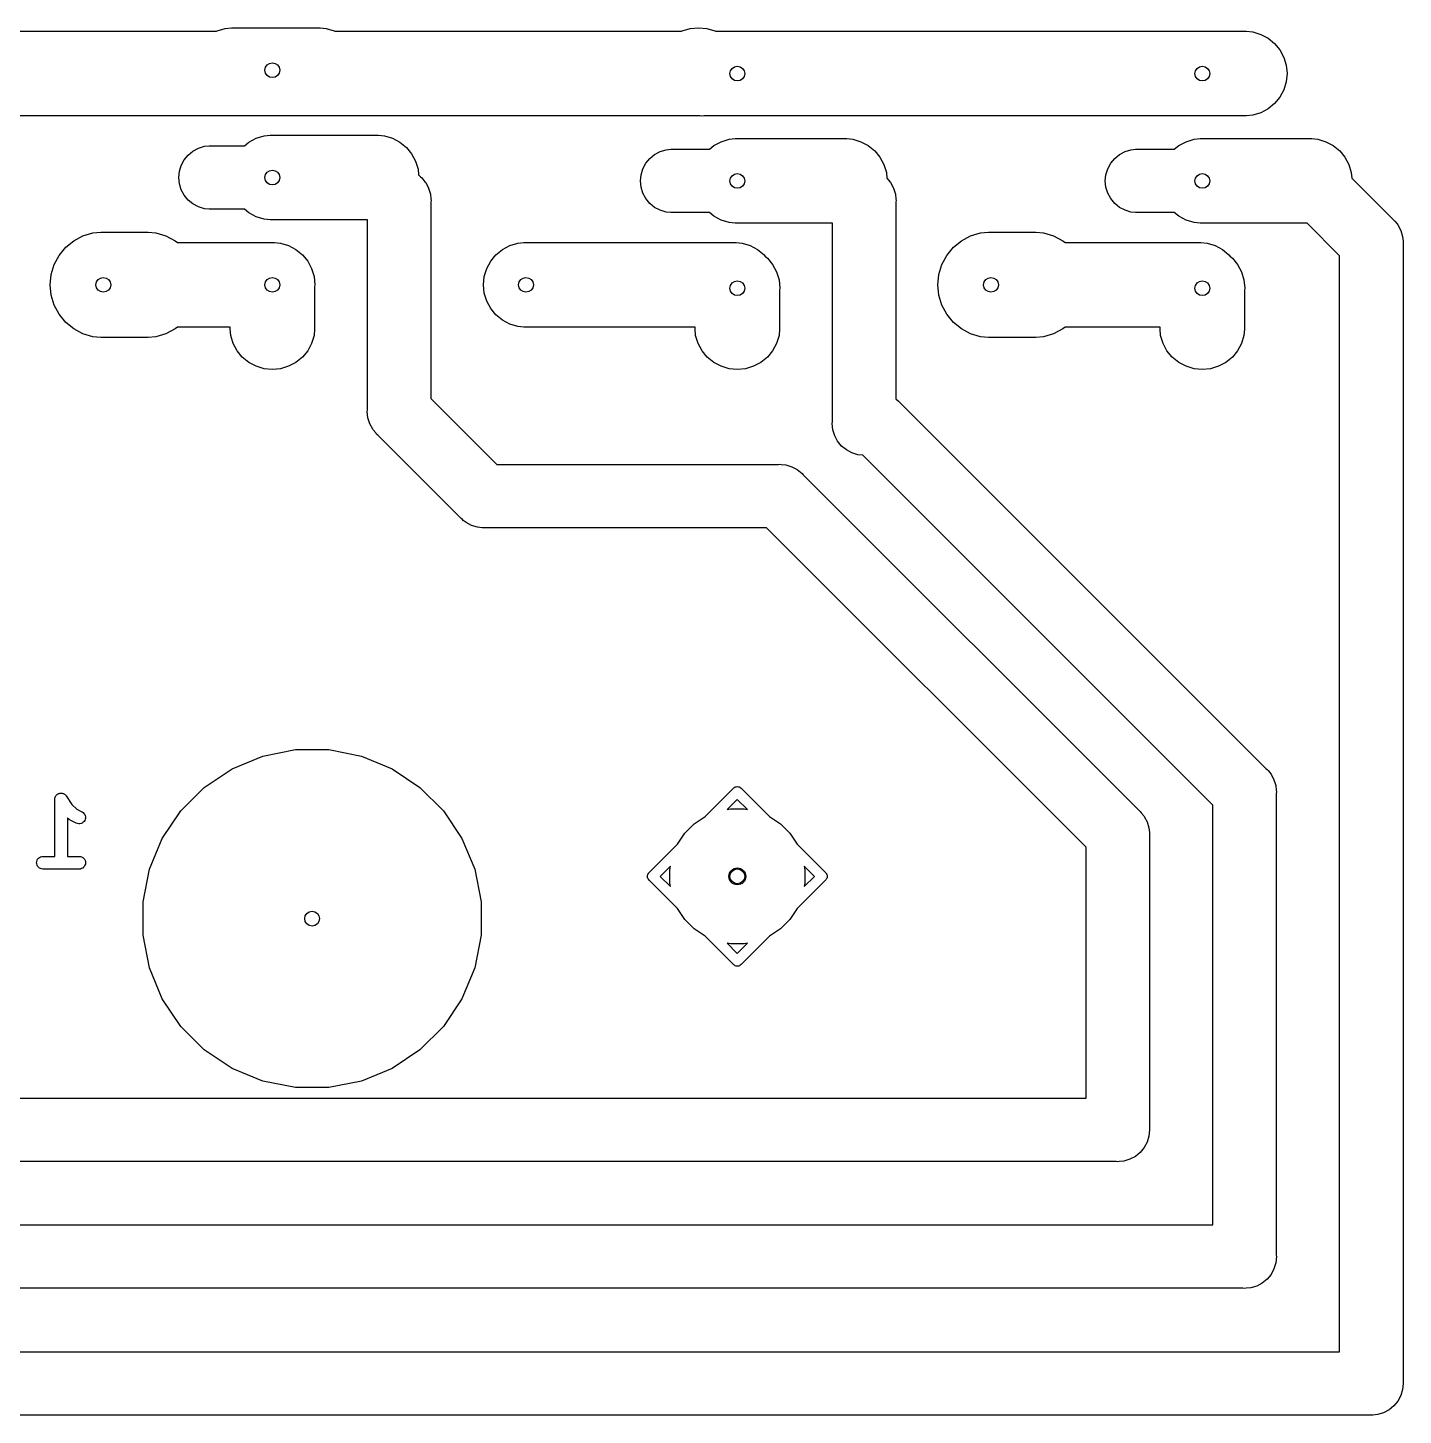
# Model space of a CAD drawing. Extents: x 86 to 209, y -117 to -36.
# Drawn here: x 175.21 to 207.75, y -116.75 to -83.92 of the extents above; entities that cross this region are included whole.
import ezdxf

# ---------------------------------------------------------------- set-up
doc = ezdxf.new("R2010")
doc.units = 0
doc.layers.add('BLACK', color=7, linetype='CONTINUOUS')

msp = doc.modelspace()

# ---------------------------------------------------------------- linework, layer by layer
at = {"layer": 'BLACK', "linetype": 'CONTINUOUS'}
for p, q in [((172.48, -84), (179.68, -84)), ((179.68, -84), (179.695, -83.9917)), ((179.695, -83.9917), (179.884, -83.9345)), ((179.884, -83.9345), (180.031, -83.92)), ((180.031, -83.92), (182.129, -83.92)), ((182.129, -83.92), (182.276, -83.9345)), ((182.276, -83.9345), (182.465, -83.9917)), ((182.465, -83.9917), (182.48, -84)), ((182.48, -84), (190.68, -84)), ((190.68, -84), (190.695, -83.9917)), ((190.695, -83.9917), (190.884, -83.9345)), ((190.884, -83.9345), (191.08, -83.9152)), ((191.08, -83.9152), (191.276, -83.9345)), ((191.276, -83.9345), (191.465, -83.9917)), ((191.465, -83.9917), (191.48, -84)), ((191.48, -84), (204.049, -84)), ((204.049, -84), (204.196, -84.0145)), ((204.196, -84.0145), (204.385, -84.0717)), ((204.385, -84.0717), (204.558, -84.1645)), ((204.558, -84.1645), (204.711, -84.2895)), ((204.711, -84.2895), (204.835, -84.4417)), ((204.835, -84.4417), (204.928, -84.6155)), ((204.928, -84.6155), (204.986, -84.804)), ((204.986, -84.804), (205.005, -85)), ((205.005, -85), (204.986, -85.196)), ((204.986, -85.196), (204.928, -85.3845)), ((204.835, -85.5583), (204.711, -85.7105)), ((204.928, -85.3845), (204.835, -85.5583)), ((191.111, -86), (150.049, -86)), ((191.16, -86.0048), (191.111, -86)), ((191.209, -86), (191.16, -86.0048)), ((204.049, -86), (191.209, -86)), ((204.196, -85.9855), (204.049, -86)), ((204.385, -85.9283), (204.196, -85.9855)), ((204.558, -85.8355), (204.385, -85.9283)), ((204.711, -85.7105), (204.558, -85.8355)), ((180.338, -86.71), (180.442, -86.6245)), ((180.442, -86.6245), (180.615, -86.5317)), ((180.615, -86.5317), (180.804, -86.4745)), ((180.804, -86.4745), (180.951, -86.46)), ((180.951, -86.46), (183.509, -86.46)), ((183.509, -86.46), (183.656, -86.4745)), ((183.656, -86.4745), (183.845, -86.5317)), ((183.845, -86.5317), (184.018, -86.6245)), ((184.018, -86.6245), (184.171, -86.7495)), ((191.442, -86.7045), (191.615, -86.6117)), ((191.615, -86.6117), (191.804, -86.5545)), ((191.804, -86.5545), (191.951, -86.54)), ((191.951, -86.54), (194.589, -86.54)), ((194.589, -86.54), (194.736, -86.5545)), ((194.736, -86.5545), (194.925, -86.6117)), ((194.925, -86.6117), (195.098, -86.7045)), ((202.442, -86.7045), (202.615, -86.6117)), ((202.615, -86.6117), (202.804, -86.5545)), ((202.804, -86.5545), (202.951, -86.54)), ((202.951, -86.54), (205.589, -86.54)), ((205.589, -86.54), (205.736, -86.5545)), ((205.736, -86.5545), (205.925, -86.6117)), ((205.925, -86.6117), (206.098, -86.7045)), ((178.913, -87.0413), (179.007, -86.9271)), ((179.007, -86.9271), (179.121, -86.8334)), ((179.121, -86.8334), (179.252, -86.7637)), ((179.252, -86.7637), (179.393, -86.7209)), ((179.393, -86.7209), (179.503, -86.71)), ((179.503, -86.71), (180.338, -86.71)), ((184.171, -86.7495), (184.295, -86.9017)), ((184.295, -86.9017), (184.388, -87.0755)), ((189.833, -87.1213), (189.927, -87.0071)), ((189.927, -87.0071), (190.041, -86.9134)), ((190.041, -86.9134), (190.172, -86.8437)), ((190.172, -86.8437), (190.313, -86.8009)), ((190.313, -86.8009), (190.423, -86.79)), ((190.423, -86.79), (191.338, -86.79)), ((191.338, -86.79), (191.442, -86.7045)), ((195.098, -86.7045), (195.251, -86.8295)), ((195.251, -86.8295), (195.375, -86.9817)), ((195.375, -86.9817), (195.468, -87.1555)), ((200.833, -87.1213), (200.927, -87.0071)), ((200.927, -87.0071), (201.041, -86.9134)), ((201.041, -86.9134), (201.172, -86.8437)), ((201.172, -86.8437), (201.313, -86.8009)), ((201.313, -86.8009), (201.423, -86.79)), ((201.423, -86.79), (202.338, -86.79)), ((202.338, -86.79), (202.442, -86.7045)), ((206.098, -86.7045), (206.251, -86.8295)), ((206.251, -86.8295), (206.375, -86.9817)), ((206.375, -86.9817), (206.468, -87.1555)), ((178.786, -87.46), (178.801, -87.313)), ((178.801, -87.313), (178.844, -87.1716)), ((178.844, -87.1716), (178.913, -87.0413)), ((184.388, -87.0755), (184.446, -87.264)), ((184.446, -87.264), (184.459, -87.3981)), ((189.721, -87.393), (189.764, -87.2516)), ((189.764, -87.2516), (189.833, -87.1213)), ((195.468, -87.1555), (195.526, -87.344)), ((195.526, -87.344), (195.538, -87.4737)), ((200.721, -87.393), (200.764, -87.2516)), ((200.764, -87.2516), (200.833, -87.1213)), ((206.468, -87.1555), (206.526, -87.344)), ((206.526, -87.344), (206.539, -87.4781)), ((178.801, -87.607), (178.786, -87.46)), ((178.844, -87.7484), (178.801, -87.607)), ((184.459, -87.3981), (184.504, -87.4436)), ((184.504, -87.4436), (184.533, -87.4671)), ((184.533, -87.4671), (184.556, -87.4957)), ((184.556, -87.4957), (184.556, -87.4957)), ((184.556, -87.4957), (184.608, -87.5583)), ((184.608, -87.5583), (184.627, -87.5813)), ((184.627, -87.5813), (184.696, -87.7116)), ((189.706, -87.54), (189.721, -87.393)), ((189.721, -87.687), (189.706, -87.54)), ((195.538, -87.4737), (195.627, -87.5813)), ((195.627, -87.5813), (195.688, -87.6957)), ((200.706, -87.54), (200.721, -87.393)), ((200.721, -87.687), (200.706, -87.54)), ((206.539, -87.4781), (207.504, -88.4436)), ((178.913, -87.8787), (178.844, -87.7484)), ((179.007, -87.9929), (178.913, -87.8787)), ((179.121, -88.0866), (179.007, -87.9929)), ((184.696, -87.7116), (184.739, -87.853)), ((184.739, -87.853), (184.75, -87.9632)), ((184.75, -87.9632), (184.75, -87.9632)), ((184.75, -87.9632), (184.754, -88)), ((184.754, -88), (184.75, -88.0368)), ((189.764, -87.8284), (189.721, -87.687)), ((189.833, -87.9587), (189.764, -87.8284)), ((189.927, -88.0729), (189.833, -87.9587)), ((195.688, -87.6957), (195.696, -87.7116)), ((195.696, -87.7116), (195.732, -87.8284)), ((195.732, -87.8284), (195.739, -87.853)), ((195.739, -87.853), (195.75, -87.9632)), ((195.75, -87.9632), (195.75, -87.9632)), ((195.75, -87.9632), (195.754, -88)), ((195.754, -88), (195.75, -88.0368)), ((200.764, -87.8284), (200.721, -87.687)), ((200.833, -87.9587), (200.764, -87.8284)), ((200.927, -88.0729), (200.833, -87.9587)), ((179.252, -88.1563), (179.121, -88.0866)), ((179.393, -88.1991), (179.252, -88.1563)), ((179.503, -88.21), (179.393, -88.1991)), ((180.338, -88.21), (179.503, -88.21)), ((180.442, -88.2955), (180.338, -88.21)), ((180.615, -88.3883), (180.442, -88.2955)), ((184.75, -88.0368), (184.75, -92.6893)), ((190.041, -88.1666), (189.927, -88.0729)), ((190.172, -88.2363), (190.041, -88.1666)), ((190.313, -88.2791), (190.172, -88.2363)), ((190.423, -88.29), (190.313, -88.2791)), ((191.338, -88.29), (190.423, -88.29)), ((191.442, -88.3755), (191.338, -88.29)), ((195.75, -88.0368), (195.75, -92.6959)), ((201.041, -88.1666), (200.927, -88.0729)), ((201.172, -88.2363), (201.041, -88.1666)), ((201.313, -88.2791), (201.172, -88.2363)), ((201.423, -88.29), (201.313, -88.2791)), ((202.338, -88.29), (201.423, -88.29)), ((202.442, -88.3755), (202.338, -88.29)), ((180.804, -88.4455), (180.615, -88.3883)), ((180.951, -88.46), (180.804, -88.4455)), ((183.25, -88.46), (180.951, -88.46)), ((183.25, -92.9632), (183.25, -88.46)), ((191.615, -88.4683), (191.442, -88.3755)), ((191.804, -88.5255), (191.615, -88.4683)), ((191.951, -88.54), (191.804, -88.5255)), ((194.25, -88.54), (191.951, -88.54)), ((194.25, -93.2452), (194.25, -88.54)), ((202.615, -88.4683), (202.442, -88.3755)), ((202.804, -88.5255), (202.615, -88.4683)), ((202.951, -88.54), (202.804, -88.5255)), ((205.479, -88.54), (202.951, -88.54)), ((206.25, -89.3107), (205.479, -88.54)), ((207.504, -88.4436), (207.533, -88.4671)), ((207.533, -88.4671), (207.556, -88.4957)), ((207.556, -88.4957), (207.556, -88.4957)), ((207.556, -88.4957), (207.608, -88.5583)), ((207.608, -88.5583), (207.627, -88.5813)), ((207.627, -88.5813), (207.696, -88.7116)), ((176.112, -89.1118), (176.302, -88.9556)), ((176.302, -88.9556), (176.519, -88.8396)), ((176.519, -88.8396), (176.755, -88.7681)), ((176.755, -88.7681), (176.939, -88.75)), ((176.939, -88.75), (178.061, -88.75)), ((178.061, -88.75), (178.245, -88.7681)), ((178.245, -88.7681), (178.481, -88.8396)), ((178.481, -88.8396), (178.698, -88.9556)), ((178.698, -88.9556), (178.752, -89)), ((197.112, -89.1118), (197.302, -88.9556)), ((197.302, -88.9556), (197.519, -88.8396)), ((197.519, -88.8396), (197.755, -88.7681)), ((197.755, -88.7681), (197.939, -88.75)), ((197.939, -88.75), (199.061, -88.75)), ((199.061, -88.75), (199.245, -88.7681)), ((199.245, -88.7681), (199.481, -88.8396)), ((199.481, -88.8396), (199.698, -88.9556)), ((199.698, -88.9556), (199.752, -89)), ((207.696, -88.7116), (207.739, -88.853)), ((207.739, -88.853), (207.75, -88.9632)), ((207.75, -88.9632), (207.75, -88.9632)), ((207.75, -88.9632), (207.754, -89)), ((175.84, -89.5193), (175.956, -89.3022)), ((175.956, -89.3022), (176.112, -89.1118)), ((178.752, -89), (180.951, -89)), ((180.951, -89), (181, -88.9952)), ((181, -88.9952), (181.049, -89)), ((181.049, -89), (181.196, -89.0145)), ((181.196, -89.0145), (181.385, -89.0717)), ((181.385, -89.0717), (181.558, -89.1645)), ((181.558, -89.1645), (181.711, -89.2895)), ((181.711, -89.2895), (181.835, -89.4417)), ((186.165, -89.4417), (186.289, -89.2895)), ((186.289, -89.2895), (186.442, -89.1645)), ((186.442, -89.1645), (186.615, -89.0717)), ((186.615, -89.0717), (186.804, -89.0145)), ((186.804, -89.0145), (186.951, -89)), ((186.951, -89), (191.871, -89)), ((191.871, -89), (191.92, -88.9952)), ((191.92, -88.9952), (191.969, -89)), ((191.969, -89), (192.116, -89.0145)), ((192.116, -89.0145), (192.305, -89.0717)), ((192.305, -89.0717), (192.478, -89.1645)), ((192.478, -89.1645), (192.631, -89.2895)), ((192.631, -89.2895), (192.662, -89.3276)), ((196.84, -89.5193), (196.956, -89.3022)), ((196.956, -89.3022), (197.112, -89.1118)), ((199.752, -89), (202.871, -89)), ((202.871, -89), (202.92, -88.9952)), ((202.92, -88.9952), (202.969, -89)), ((202.969, -89), (203.116, -89.0145)), ((203.116, -89.0145), (203.305, -89.0717)), ((203.305, -89.0717), (203.478, -89.1645)), ((203.478, -89.1645), (203.631, -89.2895)), ((203.631, -89.2895), (203.662, -89.3276)), ((206.25, -115.25), (206.25, -89.3107)), ((207.754, -89), (207.75, -89.0368)), ((207.75, -89.0368), (207.75, -115.963)), ((175.768, -89.755), (175.84, -89.5193)), ((181.835, -89.4417), (181.928, -89.6155)), ((181.928, -89.6155), (181.986, -89.804)), ((186.014, -89.804), (186.072, -89.6155)), ((186.072, -89.6155), (186.165, -89.4417)), ((192.662, -89.3276), (192.672, -89.3382)), ((192.672, -89.3382), (192.711, -89.3695)), ((192.711, -89.3695), (192.835, -89.5217)), ((192.835, -89.5217), (192.928, -89.6955)), ((196.768, -89.755), (196.84, -89.5193)), ((203.662, -89.3276), (203.672, -89.3382)), ((203.672, -89.3382), (203.711, -89.3695)), ((203.711, -89.3695), (203.835, -89.5217)), ((203.835, -89.5217), (203.928, -89.6955)), ((175.744, -90), (175.768, -89.755)), ((181.986, -89.804), (182.005, -90)), ((185.995, -90), (186.014, -89.804)), ((192.928, -89.6955), (192.986, -89.884)), ((192.986, -89.884), (193.005, -90.08)), ((196.744, -90), (196.768, -89.755)), ((203.928, -89.6955), (203.986, -89.884)), ((203.986, -89.884), (204.005, -90.08)), ((175.768, -90.245), (175.744, -90)), ((175.84, -90.4807), (175.768, -90.245)), ((182.005, -90), (182, -90.0491)), ((182, -90.0491), (182, -91.0491)), ((186.014, -90.196), (185.995, -90)), ((186.072, -90.3845), (186.014, -90.196)), ((193.005, -90.08), (193, -90.1291)), ((193, -90.1291), (193, -91.0491)), ((196.768, -90.245), (196.744, -90)), ((196.84, -90.4807), (196.768, -90.245)), ((204.005, -90.08), (204, -90.1291)), ((204, -90.1291), (204, -91.0491)), ((175.956, -90.6978), (175.84, -90.4807)), ((186.165, -90.5583), (186.072, -90.3845)), ((186.289, -90.7105), (186.165, -90.5583)), ((196.956, -90.6978), (196.84, -90.4807)), ((176.112, -90.8882), (175.956, -90.6978)), ((176.302, -91.0444), (176.112, -90.8882)), ((186.442, -90.8355), (186.289, -90.7105)), ((186.615, -90.9283), (186.442, -90.8355)), ((186.804, -90.9855), (186.615, -90.9283)), ((197.112, -90.8882), (196.956, -90.6978)), ((197.302, -91.0444), (197.112, -90.8882)), ((176.519, -91.1604), (176.302, -91.0444)), ((176.755, -91.2319), (176.519, -91.1604)), ((176.939, -91.25), (176.755, -91.2319)), ((178.061, -91.25), (176.939, -91.25)), ((178.245, -91.2319), (178.061, -91.25)), ((178.481, -91.1604), (178.245, -91.2319)), ((178.698, -91.0444), (178.481, -91.1604)), ((178.752, -91), (178.698, -91.0444)), ((180, -91), (178.752, -91)), ((180, -91.0491), (180, -91)), ((180.014, -91.196), (180, -91.0491)), ((180.072, -91.3845), (180.014, -91.196)), ((181.986, -91.196), (181.928, -91.3845)), ((182, -91.0491), (181.986, -91.196)), ((186.951, -91), (186.804, -90.9855)), ((191, -91), (186.951, -91)), ((191, -91.0491), (191, -91)), ((191.014, -91.196), (191, -91.0491)), ((191.072, -91.3845), (191.014, -91.196)), ((192.986, -91.196), (192.928, -91.3845)), ((193, -91.0491), (192.986, -91.196)), ((197.519, -91.1604), (197.302, -91.0444)), ((197.755, -91.2319), (197.519, -91.1604)), ((197.939, -91.25), (197.755, -91.2319)), ((199.061, -91.25), (197.939, -91.25)), ((199.245, -91.2319), (199.061, -91.25)), ((199.481, -91.1604), (199.245, -91.2319)), ((199.698, -91.0444), (199.481, -91.1604)), ((199.752, -91), (199.698, -91.0444)), ((202, -91), (199.752, -91)), ((202, -91.0491), (202, -91)), ((202.014, -91.196), (202, -91.0491)), ((202.072, -91.3845), (202.014, -91.196)), ((203.986, -91.196), (203.928, -91.3845)), ((204, -91.0491), (203.986, -91.196)), ((180.165, -91.5583), (180.072, -91.3845)), ((180.289, -91.7105), (180.165, -91.5583)), ((181.835, -91.5583), (181.711, -91.7105)), ((181.928, -91.3845), (181.835, -91.5583)), ((191.165, -91.5583), (191.072, -91.3845)), ((191.289, -91.7105), (191.165, -91.5583)), ((192.835, -91.5583), (192.711, -91.7105)), ((192.928, -91.3845), (192.835, -91.5583)), ((202.165, -91.5583), (202.072, -91.3845)), ((202.289, -91.7105), (202.165, -91.5583)), ((203.835, -91.5583), (203.711, -91.7105)), ((203.928, -91.3845), (203.835, -91.5583)), ((180.442, -91.8355), (180.289, -91.7105)), ((180.615, -91.9283), (180.442, -91.8355)), ((180.804, -91.9855), (180.615, -91.9283)), ((181.385, -91.9283), (181.196, -91.9855)), ((181.558, -91.8355), (181.385, -91.9283)), ((181.711, -91.7105), (181.558, -91.8355)), ((191.442, -91.8355), (191.289, -91.7105)), ((191.615, -91.9283), (191.442, -91.8355)), ((191.804, -91.9855), (191.615, -91.9283)), ((192.385, -91.9283), (192.196, -91.9855)), ((192.558, -91.8355), (192.385, -91.9283)), ((192.711, -91.7105), (192.558, -91.8355)), ((202.442, -91.8355), (202.289, -91.7105)), ((202.615, -91.9283), (202.442, -91.8355)), ((202.804, -91.9855), (202.615, -91.9283)), ((203.385, -91.9283), (203.196, -91.9855)), ((203.558, -91.8355), (203.385, -91.9283)), ((203.711, -91.7105), (203.558, -91.8355)), ((181, -92.0048), (180.804, -91.9855)), ((181.196, -91.9855), (181, -92.0048)), ((192, -92.0048), (191.804, -91.9855)), ((192.196, -91.9855), (192, -92.0048)), ((203, -92.0048), (202.804, -91.9855)), ((203.196, -91.9855), (203, -92.0048)), ((184.75, -92.6893), (186.311, -94.25)), ((195.75, -92.6959), (195.815, -92.7492)), ((195.815, -92.7492), (195.838, -92.7778)), ((195.838, -92.7778), (204.504, -101.444)), ((183.246, -93), (183.25, -92.9632)), ((183.261, -93.147), (183.246, -93)), ((183.304, -93.2884), (183.261, -93.147)), ((194.246, -93.2821), (194.25, -93.2452)), ((183.373, -93.4187), (183.304, -93.2884)), ((183.304, -93.2884), (183.304, -93.2884)), ((183.382, -93.4291), (183.373, -93.4187)), ((183.444, -93.5043), (183.382, -93.4291)), ((183.467, -93.5329), (183.444, -93.5043)), ((183.444, -93.5043), (183.444, -93.5043)), ((183.496, -93.5564), (183.467, -93.5329)), ((185.444, -95.5043), (183.496, -93.5564)), ((194.261, -93.4291), (194.246, -93.2821)), ((194.304, -93.5705), (194.261, -93.4291)), ((194.373, -93.7008), (194.304, -93.5705)), ((194.467, -93.815), (194.373, -93.7008)), ((194.581, -93.9087), (194.467, -93.815)), ((194.712, -93.9783), (194.581, -93.9087)), ((192.963, -94.25), (193, -94.2464)), ((193, -94.2464), (193.037, -94.25)), ((194.853, -94.0212), (194.712, -93.9783)), ((194.963, -94.0321), (194.853, -94.0212)), ((194.972, -94.033), (194.963, -94.0321)), ((203.25, -102.311), (194.972, -94.033)), ((186.311, -94.25), (192.963, -94.25)), ((193.037, -94.25), (193.037, -94.25)), ((193.037, -94.25), (193.147, -94.2609)), ((193.147, -94.2609), (193.288, -94.3037)), ((193.288, -94.3037), (193.419, -94.3734)), ((193.419, -94.3734), (193.533, -94.4671)), ((193.533, -94.4671), (193.556, -94.4957)), ((193.556, -94.4957), (201.504, -102.444)), ((185.467, -95.5329), (185.444, -95.5043)), ((185.496, -95.5564), (185.467, -95.5329)), ((185.517, -95.5737), (185.496, -95.5564)), ((185.496, -95.5564), (185.496, -95.5564)), ((185.581, -95.6266), (185.517, -95.5737)), ((185.712, -95.6963), (185.581, -95.6266)), ((185.853, -95.7391), (185.712, -95.6963)), ((185.963, -95.75), (185.853, -95.7391)), ((186, -95.7536), (185.963, -95.75)), ((185.963, -95.75), (185.963, -95.75)), ((186.037, -95.75), (186, -95.7536)), ((192.689, -95.75), (186.037, -95.75)), ((200.25, -103.311), (192.689, -95.75)), ((180.773, -101.154), (181.546, -101)), ((181.546, -101), (182.334, -101)), ((182.334, -101), (183.107, -101.154)), ((179.39, -101.893), (180.045, -101.455)), ((180.045, -101.455), (180.773, -101.154)), ((183.107, -101.154), (183.835, -101.455)), ((183.835, -101.455), (184.49, -101.893)), ((204.504, -101.444), (204.533, -101.467)), ((204.533, -101.467), (204.556, -101.496)), ((204.556, -101.496), (204.556, -101.496)), ((204.556, -101.496), (204.587, -101.533)), ((204.587, -101.533), (204.627, -101.581)), ((204.627, -101.581), (204.696, -101.712)), ((204.696, -101.712), (204.724, -101.804)), ((175.858, -102.134), (175.862, -102.12)), ((175.862, -102.119), (175.869, -102.107)), ((175.862, -102.12), (175.862, -102.119)), ((175.862, -102.12), (175.862, -102.12)), ((175.869, -102.107), (175.876, -102.094)), ((175.876, -102.094), (175.886, -102.083)), ((175.876, -102.094), (175.876, -102.094)), ((175.876, -102.094), (175.876, -102.094)), ((175.886, -102.083), (175.895, -102.072)), ((175.895, -102.071), (175.906, -102.062)), ((175.895, -102.072), (175.895, -102.071)), ((175.895, -102.071), (175.895, -102.071)), ((175.906, -102.062), (175.918, -102.053)), ((175.918, -102.053), (175.931, -102.046)), ((175.918, -102.053), (175.918, -102.053)), ((175.918, -102.053), (175.918, -102.053)), ((175.931, -102.046), (175.944, -102.04)), ((175.944, -102.039), (175.958, -102.035)), ((175.944, -102.04), (175.944, -102.039)), ((175.944, -102.04), (175.944, -102.04)), ((175.958, -102.035), (175.972, -102.031)), ((175.972, -102.031), (175.986, -102.03)), ((175.972, -102.031), (175.972, -102.031)), ((175.972, -102.031), (175.972, -102.031)), ((175.986, -102.03), (176.001, -102.029)), ((176.001, -102.029), (176.001, -102.029)), ((176.001, -102.029), (176.015, -102.03)), ((176.001, -102.029), (176.001, -102.029)), ((176.015, -102.03), (176.03, -102.032)), ((176.03, -102.032), (176.03, -102.032)), ((176.03, -102.032), (176.03, -102.032)), ((176.03, -102.032), (176.044, -102.036)), ((176.044, -102.036), (176.058, -102.04)), ((176.058, -102.04), (176.058, -102.04)), ((176.058, -102.04), (176.058, -102.04)), ((176.058, -102.04), (176.071, -102.047)), ((176.071, -102.047), (176.084, -102.054)), ((176.084, -102.054), (176.084, -102.054)), ((176.084, -102.054), (176.084, -102.054)), ((176.084, -102.054), (176.095, -102.064)), ((176.095, -102.064), (176.106, -102.073)), ((176.106, -102.073), (176.106, -102.073)), ((176.106, -102.073), (176.106, -102.073)), ((176.106, -102.073), (176.116, -102.084)), ((176.116, -102.084), (176.125, -102.095)), ((176.125, -102.095), (176.259, -102.297)), ((178.833, -102.45), (179.39, -101.893)), ((184.49, -101.893), (185.047, -102.45)), ((191.239, -102.584), (191.907, -101.916)), ((191.907, -101.916), (191.911, -101.911)), ((191.911, -101.911), (191.916, -101.907)), ((191.916, -101.907), (191.93, -101.896)), ((191.916, -101.907), (191.916, -101.907)), ((191.93, -101.896), (191.952, -101.884)), ((191.952, -101.884), (191.975, -101.877)), ((191.975, -101.877), (192, -101.874)), ((192, -101.874), (192, -101.874)), ((192, -101.874), (192.025, -101.877)), ((192.025, -101.877), (192.048, -101.884)), ((192.048, -101.884), (192.07, -101.896)), ((192.07, -101.896), (192.089, -101.911)), ((192.089, -101.911), (192.093, -101.916)), ((192.093, -101.916), (192.761, -102.584)), ((204.724, -101.804), (204.738, -101.85)), ((204.738, -101.85), (204.739, -101.853)), ((204.739, -101.853), (204.75, -101.963)), ((204.75, -101.963), (204.75, -101.963)), ((204.75, -101.963), (204.754, -102)), ((204.754, -102), (204.75, -102.037)), ((204.75, -102.037), (204.75, -112.963)), ((175.85, -102.176), (175.852, -102.162)), ((175.85, -102.177), (175.85, -102.176)), ((175.85, -102.179), (175.85, -102.177)), ((175.85, -102.177), (175.85, -102.177)), ((175.85, -102.177), (175.85, -102.177)), ((175.85, -103.529), (175.85, -102.179)), ((175.852, -102.162), (175.853, -102.148)), ((175.853, -102.147), (175.858, -102.134)), ((175.853, -102.148), (175.853, -102.147)), ((175.853, -102.148), (175.853, -102.148)), ((176.259, -102.297), (176.375, -102.412)), ((176.375, -102.412), (176.496, -102.473)), ((178.395, -103.105), (178.833, -102.45)), ((185.047, -102.45), (185.485, -103.105)), ((192, -102.177), (191.76, -102.416)), ((191.76, -102.416), (191.842, -102.4)), ((191.842, -102.4), (192.158, -102.4)), ((192.24, -102.416), (192, -102.177)), ((192.158, -102.4), (192.24, -102.416)), ((201.504, -102.444), (201.533, -102.467)), ((203.25, -112.25), (203.25, -102.311)), ((176.18, -102.642), (176.15, -102.612)), ((176.15, -102.612), (176.15, -103.529)), ((176.186, -102.647), (176.18, -102.642)), ((176.192, -102.653), (176.186, -102.647)), ((176.197, -102.656), (176.192, -102.653)), ((176.202, -102.66), (176.197, -102.656)), ((176.21, -102.664), (176.202, -102.66)), ((176.217, -102.669), (176.21, -102.664)), ((176.219, -102.67), (176.217, -102.669)), ((176.361, -102.741), (176.219, -102.67)), ((176.389, -102.752), (176.361, -102.741)), ((176.418, -102.757), (176.389, -102.752)), ((176.447, -102.756), (176.418, -102.757)), ((176.476, -102.75), (176.447, -102.756)), ((176.502, -102.738), (176.476, -102.75)), ((176.496, -102.473), (176.498, -102.474)), ((176.498, -102.474), (176.522, -102.49)), ((176.526, -102.721), (176.502, -102.738)), ((176.522, -102.49), (176.543, -102.51)), ((176.547, -102.7), (176.526, -102.721)), ((176.543, -102.51), (176.56, -102.534)), ((176.562, -102.675), (176.547, -102.7)), ((176.56, -102.534), (176.571, -102.561)), ((176.573, -102.648), (176.562, -102.675)), ((176.571, -102.561), (176.578, -102.59)), ((176.578, -102.619), (176.573, -102.648)), ((176.578, -102.59), (176.578, -102.619)), ((190.757, -102.98), (190.98, -102.757)), ((190.98, -102.757), (191.239, -102.584)), ((192.761, -102.584), (193.02, -102.757)), ((193.02, -102.757), (193.243, -102.98)), ((201.533, -102.467), (201.556, -102.496)), ((201.556, -102.496), (201.556, -102.496)), ((201.556, -102.496), (201.614, -102.566)), ((201.614, -102.566), (201.627, -102.581)), ((201.627, -102.581), (201.696, -102.712)), ((201.696, -102.712), (201.739, -102.853)), ((178.094, -103.833), (178.395, -103.105)), ((185.485, -103.105), (185.786, -103.833)), ((190.584, -103.239), (190.757, -102.98)), ((193.243, -102.98), (193.416, -103.239)), ((201.739, -102.853), (201.75, -102.963)), ((201.75, -102.963), (201.75, -102.963)), ((201.75, -102.963), (201.754, -103)), ((201.754, -103), (201.75, -103.037)), ((201.75, -103.037), (201.75, -109.963)), ((189.916, -103.907), (190.584, -103.239)), ((193.416, -103.239), (194.084, -103.907)), ((200.25, -109.25), (200.25, -103.311)), ((175.421, -103.678), (175.424, -103.648)), ((175.424, -103.707), (175.421, -103.678)), ((175.424, -103.648), (175.433, -103.62)), ((175.432, -103.735), (175.424, -103.707)), ((175.446, -103.761), (175.432, -103.735)), ((175.433, -103.62), (175.447, -103.595)), ((175.464, -103.784), (175.446, -103.761)), ((175.447, -103.595), (175.466, -103.572)), ((175.466, -103.572), (175.488, -103.554)), ((175.488, -103.554), (175.514, -103.54)), ((175.514, -103.54), (175.542, -103.531)), ((175.542, -103.531), (175.571, -103.529)), ((175.571, -103.529), (175.85, -103.529)), ((176.15, -103.529), (176.429, -103.529)), ((176.429, -103.529), (176.431, -103.529)), ((176.431, -103.529), (176.46, -103.532)), ((176.46, -103.532), (176.488, -103.541)), ((176.488, -103.541), (176.513, -103.555)), ((176.513, -103.555), (176.536, -103.574)), ((176.553, -103.762), (176.534, -103.785)), ((176.536, -103.574), (176.554, -103.596)), ((176.567, -103.737), (176.553, -103.762)), ((176.554, -103.596), (176.568, -103.622)), ((176.576, -103.709), (176.567, -103.737)), ((176.568, -103.622), (176.576, -103.65)), ((176.576, -103.65), (176.579, -103.68)), ((176.579, -103.68), (176.576, -103.709)), ((190.416, -103.76), (190.177, -104)), ((190.4, -103.842), (190.416, -103.76)), ((193.823, -104), (193.584, -103.76)), ((193.584, -103.76), (193.6, -103.842)), ((175.487, -103.802), (175.464, -103.784)), ((175.512, -103.816), (175.487, -103.802)), ((175.54, -103.825), (175.512, -103.816)), ((175.569, -103.829), (175.54, -103.825)), ((175.571, -103.829), (175.569, -103.829)), ((176.429, -103.829), (175.571, -103.829)), ((176.458, -103.826), (176.429, -103.829)), ((176.486, -103.817), (176.458, -103.826)), ((176.512, -103.804), (176.486, -103.817)), ((176.534, -103.785), (176.512, -103.804)), ((177.94, -104.606), (178.094, -103.833)), ((185.786, -103.833), (185.94, -104.606)), ((189.874, -104), (189.877, -103.975)), ((189.877, -104.025), (189.874, -104)), ((189.877, -103.975), (189.884, -103.952)), ((189.884, -104.048), (189.877, -104.025)), ((189.884, -103.952), (189.896, -103.93)), ((189.896, -104.07), (189.884, -104.048)), ((189.896, -103.93), (189.897, -103.928)), ((189.911, -104.089), (189.896, -104.07)), ((189.897, -103.928), (189.911, -103.911)), ((189.911, -103.911), (189.916, -103.907)), ((189.916, -104.093), (189.911, -104.089)), ((190.584, -104.761), (189.916, -104.093)), ((190.177, -104), (190.416, -104.24)), ((190.4, -104.158), (190.4, -103.842)), ((194.084, -104.093), (193.416, -104.761)), ((193.584, -104.24), (193.823, -104)), ((193.6, -103.842), (193.6, -104.158)), ((194.084, -103.907), (194.089, -103.911)), ((194.089, -104.089), (194.084, -104.093)), ((194.089, -103.911), (194.093, -103.916)), ((194.093, -104.084), (194.089, -104.089)), ((194.093, -103.916), (194.093, -103.916)), ((194.093, -103.916), (194.104, -103.93)), ((194.104, -104.07), (194.093, -104.084)), ((194.093, -104.084), (194.093, -104.084)), ((194.104, -103.93), (194.116, -103.952)), ((194.116, -104.048), (194.104, -104.07)), ((194.116, -103.952), (194.123, -103.975)), ((194.123, -104.025), (194.116, -104.048)), ((194.123, -103.975), (194.124, -103.98)), ((194.126, -104), (194.123, -104.025)), ((194.124, -103.98), (194.126, -104)), ((190.416, -104.24), (190.4, -104.158)), ((193.6, -104.158), (193.584, -104.24)), ((177.94, -105.394), (177.94, -104.606)), ((185.94, -104.606), (185.94, -105.394)), ((190.757, -105.02), (190.584, -104.761)), ((190.98, -105.243), (190.757, -105.02)), ((193.243, -105.02), (193.02, -105.243)), ((193.416, -104.761), (193.243, -105.02)), ((178.094, -106.167), (177.94, -105.394)), ((185.94, -105.394), (185.786, -106.167)), ((191.239, -105.416), (190.98, -105.243)), ((193.02, -105.243), (192.761, -105.416)), ((191.907, -106.084), (191.239, -105.416)), ((191.842, -105.6), (191.76, -105.584)), ((191.76, -105.584), (192, -105.823)), ((192.158, -105.6), (191.842, -105.6)), ((192, -105.823), (192.24, -105.584)), ((192.761, -105.416), (192.093, -106.084)), ((192.24, -105.584), (192.158, -105.6)), ((178.395, -106.895), (178.094, -106.167)), ((185.786, -106.167), (185.485, -106.895)), ((191.911, -106.089), (191.907, -106.084)), ((191.916, -106.093), (191.911, -106.089)), ((191.93, -106.104), (191.916, -106.093)), ((191.916, -106.093), (191.916, -106.093)), ((191.952, -106.116), (191.93, -106.104)), ((191.975, -106.123), (191.952, -106.116)), ((192, -106.126), (191.975, -106.123)), ((192.025, -106.123), (192, -106.126)), ((192, -106.126), (192, -106.126)), ((192.048, -106.116), (192.025, -106.123)), ((192.07, -106.104), (192.048, -106.116)), ((192.089, -106.089), (192.07, -106.104)), ((192.093, -106.084), (192.089, -106.089)), ((178.833, -107.55), (178.395, -106.895)), ((185.485, -106.895), (185.047, -107.55)), ((179.39, -108.107), (178.833, -107.55)), ((185.047, -107.55), (184.49, -108.107)), ((180.045, -108.545), (179.39, -108.107)), ((184.49, -108.107), (183.835, -108.545)), ((180.773, -108.846), (180.045, -108.545)), ((183.835, -108.545), (183.107, -108.846)), ((181.546, -109), (180.773, -108.846)), ((182.334, -109), (181.546, -109)), ((183.107, -108.846), (182.334, -109)), ((174.311, -109.25), (200.25, -109.25)), ((201.754, -110), (201.739, -110.147)), ((201.75, -109.963), (201.754, -110)), ((201.696, -110.288), (201.627, -110.419)), ((201.739, -110.147), (201.696, -110.288)), ((201.419, -110.627), (201.288, -110.696)), ((201.533, -110.533), (201.419, -110.627)), ((201.627, -110.419), (201.533, -110.533)), ((200.963, -110.75), (174.037, -110.75)), ((201, -110.754), (200.963, -110.75)), ((201.037, -110.75), (201, -110.754)), ((201.147, -110.739), (201.037, -110.75)), ((201.288, -110.696), (201.147, -110.739)), ((172.311, -112.25), (203.25, -112.25)), ((204.75, -112.963), (204.754, -113)), ((204.696, -113.288), (204.627, -113.419)), ((204.739, -113.147), (204.696, -113.288)), ((204.754, -113), (204.739, -113.147)), ((204.533, -113.533), (204.419, -113.627)), ((204.627, -113.419), (204.533, -113.533)), ((203.963, -113.75), (172.037, -113.75)), ((204, -113.754), (203.963, -113.75)), ((204.037, -113.75), (204, -113.754)), ((204.147, -113.739), (204.037, -113.75)), ((204.288, -113.696), (204.147, -113.739)), ((204.419, -113.627), (204.288, -113.696)), ((170.311, -115.25), (206.25, -115.25)), ((207.739, -116.147), (207.696, -116.288)), ((207.754, -116), (207.739, -116.147)), ((207.75, -115.963), (207.754, -116)), ((207.533, -116.533), (207.419, -116.627)), ((207.627, -116.419), (207.533, -116.533)), ((207.696, -116.288), (207.627, -116.419)), ((206.963, -116.75), (170.037, -116.75)), ((207, -116.754), (206.963, -116.75)), ((207.037, -116.75), (207, -116.754)), ((207.147, -116.739), (207.037, -116.75)), ((207.288, -116.696), (207.147, -116.739)), ((207.419, -116.627), (207.288, -116.696))]:
    msp.add_line(p, q, dxfattribs=at)
at = {"layer": 'BLACK'}
for centre, radius in [((181, -84.92), 0.175), ((192, -85), 0.175), ((203, -85), 0.175), ((181, -87.46), 0.175), ((192, -87.54), 0.175), ((203, -87.54), 0.175), ((177, -90), 0.175), ((181, -90), 0.175), ((187, -90), 0.175), ((192, -90.08), 0.175), ((198, -90), 0.175), ((203, -90.08), 0.175), ((192, -104), 0.2), ((192, -104), 0.175), ((181.94, -105), 0.175)]:
    msp.add_circle(centre, radius, dxfattribs=at)

doc.saveas('drawing.dxf')
